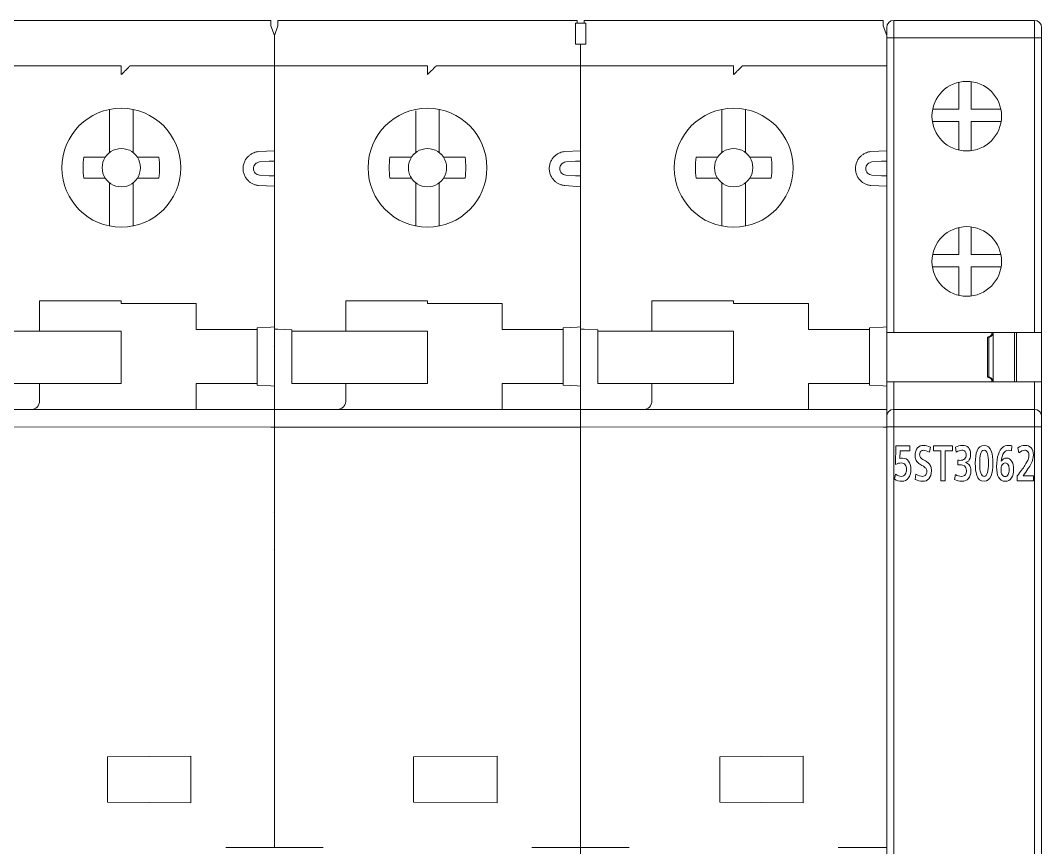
# Model space of a CAD drawing. Header units: millimetres. Extents: x 1359 to 3577, y 1336 to 3557.
# Drawn here: x 2745.1 to 2803.8, y 2729.8 to 2777.3 of the extents above; entities that cross this region are included whole.
import ezdxf

# ---------------------------------------------------------------- set-up
doc = ezdxf.new("R2010")
doc.units = ezdxf.units.MM
doc.layers.add('000-PI-Oprema', color=30, linetype='Continuous', lineweight=5)

msp = doc.modelspace()

# ---------------------------------------------------------------- linework, layer by layer
at = {"layer": '000-PI-Oprema', "color": 0, "lineweight": 0}
for p, q in [((2742.303, 2777.331), (2747.103, 2777.331)), ((2747.103, 2777.331), (2754.723, 2777.331)), ((2754.723, 2777.331), (2759.503, 2777.331)), ((2759.903, 2777.331), (2764.703, 2777.331)), ((2764.703, 2777.331), (2772.323, 2777.331)), ((2772.323, 2777.331), (2777.103, 2777.331)), ((2777.003, 2777.181), (2777.103, 2777.181)), ((2777.103, 2777.181), (2777.503, 2777.181)), ((2777.503, 2777.331), (2782.303, 2777.331)), ((2777.503, 2777.181), (2777.603, 2777.181)), ((2782.303, 2777.331), (2789.923, 2777.331)), ((2789.923, 2777.331), (2794.703, 2777.331)), ((2759.703, 2776.481), (2759.503, 2777.031)), ((2759.903, 2777.031), (2759.703, 2776.481)), ((2794.903, 2776.481), (2794.703, 2777.031)), ((2759.703, 2776.481), (2759.703, 2773.881)), ((2759.703, 2776.481), (2759.703, 2773.881)), ((2777.003, 2775.981), (2777.003, 2776.281)), ((2777.603, 2775.981), (2777.003, 2775.981)), ((2777.303, 2775.981), (2777.303, 2770.161)), ((2777.603, 2775.981), (2777.603, 2776.281)), ((2794.903, 2776.481), (2794.903, 2773.881)), ((2741.903, 2774.731), (2750.903, 2774.731)), ((2751.403, 2774.731), (2759.703, 2774.731)), ((2768.503, 2774.731), (2759.703, 2774.731)), ((2769.003, 2774.731), (2777.103, 2774.731)), ((2777.103, 2774.731), (2786.103, 2774.731)), ((2786.603, 2774.731), (2794.903, 2774.731)), ((2759.703, 2773.881), (2759.703, 2759.61)), ((2759.703, 2773.881), (2759.703, 2770.161)), ((2794.903, 2773.881), (2794.903, 2770.161)), ((2750.228, 2772.232), (2750.228, 2772.157)), ((2750.228, 2772.157), (2750.228, 2770.038)), ((2751.578, 2772.157), (2751.578, 2772.232)), ((2751.578, 2770.038), (2751.578, 2772.157)), ((2767.828, 2772.157), (2767.828, 2770.038)), ((2769.178, 2772.157), (2769.178, 2772.232)), ((2769.178, 2770.038), (2769.178, 2772.157)), ((2785.428, 2772.232), (2785.428, 2772.157)), ((2785.428, 2772.157), (2785.428, 2770.038)), ((2786.778, 2772.157), (2786.778, 2772.232)), ((2786.778, 2770.038), (2786.778, 2772.157)), ((2777.303, 2767.501), (2777.303, 2770.161)), ((2748.739, 2769.481), (2749.597, 2769.481)), ((2750.228, 2769.75), (2750.228, 2770.038)), ((2751.578, 2769.75), (2751.578, 2770.038)), ((2752.209, 2769.481), (2753.067, 2769.481)), ((2759.703, 2769.844), (2758.797, 2769.806)), ((2759.703, 2769.531), (2759.698, 2769.518)), ((2766.339, 2769.481), (2767.197, 2769.481)), ((2767.828, 2769.75), (2767.828, 2770.038)), ((2769.178, 2769.75), (2769.178, 2770.038)), ((2769.809, 2769.481), (2770.667, 2769.481)), ((2777.303, 2769.844), (2776.397, 2769.806)), ((2783.939, 2769.481), (2784.797, 2769.481)), ((2785.428, 2769.75), (2785.428, 2770.038)), ((2786.778, 2769.75), (2786.778, 2770.038)), ((2787.409, 2769.481), (2788.267, 2769.481)), ((2794.903, 2769.844), (2793.997, 2769.806)), ((2803.808, 2769.518), (2803.803, 2769.504)), ((2759.403, 2769.257), (2758.849, 2769.209)), ((2759.703, 2769.257), (2759.703, 2768.405)), ((2777.003, 2769.257), (2776.449, 2769.209)), ((2794.603, 2769.257), (2794.049, 2769.209)), ((2794.903, 2769.257), (2794.903, 2768.405)), ((2759.403, 2768.405), (2758.849, 2768.454)), ((2777.003, 2768.405), (2776.449, 2768.454)), ((2794.603, 2768.405), (2794.049, 2768.454)), ((2748.739, 2768.281), (2749.597, 2768.281)), ((2750.228, 2767.725), (2750.228, 2768.013)), ((2750.228, 2767.725), (2750.228, 2765.605)), ((2751.578, 2767.725), (2751.578, 2768.013)), ((2751.578, 2765.605), (2751.578, 2767.725)), ((2753.067, 2768.281), (2752.209, 2768.281)), ((2758.797, 2767.856), (2759.703, 2767.818)), ((2766.339, 2768.281), (2767.197, 2768.281)), ((2767.828, 2767.725), (2767.828, 2768.013)), ((2767.828, 2767.725), (2767.828, 2765.605)), ((2769.178, 2767.725), (2769.178, 2768.013)), ((2769.178, 2765.605), (2769.178, 2767.725)), ((2770.667, 2768.281), (2769.809, 2768.281)), ((2776.397, 2767.856), (2777.303, 2767.777)), ((2783.939, 2768.281), (2784.797, 2768.281)), ((2785.428, 2767.725), (2785.428, 2768.013)), ((2785.428, 2767.725), (2785.428, 2765.605)), ((2786.778, 2767.725), (2786.778, 2768.013)), ((2786.778, 2765.605), (2786.778, 2767.725)), ((2788.267, 2768.281), (2787.409, 2768.281)), ((2793.997, 2767.856), (2794.903, 2767.818)), ((2759.703, 2767.501), (2759.703, 2759.734)), ((2777.303, 2767.501), (2777.303, 2759.734)), ((2794.903, 2767.501), (2794.903, 2759.734)), ((2750.228, 2765.605), (2750.228, 2765.531)), ((2751.578, 2765.531), (2751.578, 2765.605)), ((2767.828, 2765.605), (2767.828, 2765.531)), ((2769.178, 2765.531), (2769.178, 2765.605)), ((2785.428, 2765.605), (2785.428, 2765.531)), ((2786.778, 2765.531), (2786.778, 2765.605)), ((2759.703, 2763.581), (2759.698, 2763.586)), ((2759.708, 2763.381), (2759.703, 2763.381)), ((2794.908, 2763.381), (2794.903, 2763.381)), ((2803.808, 2763.568), (2803.803, 2763.573)), ((2750.903, 2761.231), (2746.203, 2761.231)), ((2746.203, 2759.481), (2746.203, 2761.231)), ((2750.903, 2761.081), (2750.903, 2761.231)), ((2755.203, 2761.081), (2750.903, 2761.081)), ((2755.203, 2759.581), (2755.203, 2761.081)), ((2763.803, 2761.231), (2768.503, 2761.231)), ((2763.803, 2759.481), (2763.803, 2761.231)), ((2768.503, 2761.231), (2768.503, 2761.081)), ((2768.503, 2761.081), (2772.803, 2761.081)), ((2772.803, 2761.081), (2772.803, 2759.581)), ((2786.103, 2761.231), (2781.403, 2761.231)), ((2781.403, 2759.481), (2781.403, 2761.231)), ((2786.103, 2761.081), (2786.103, 2761.231)), ((2790.403, 2761.081), (2786.103, 2761.081)), ((2790.403, 2759.581), (2790.403, 2761.081)), ((2755.603, 2759.581), (2755.203, 2759.581)), ((2758.703, 2759.581), (2755.603, 2759.581)), ((2759.503, 2759.723), (2758.703, 2759.681)), ((2758.703, 2759.581), (2758.703, 2759.681)), ((2758.703, 2756.481), (2758.703, 2759.581)), ((2759.703, 2759.734), (2759.503, 2759.723)), ((2759.703, 2759.734), (2759.703, 2756.329)), ((2759.903, 2759.599), (2759.703, 2759.61)), ((2759.703, 2755.405), (2759.703, 2759.581)), ((2759.903, 2759.599), (2760.703, 2759.557)), ((2760.703, 2759.557), (2760.703, 2759.481)), ((2773.203, 2759.581), (2772.803, 2759.581)), ((2773.203, 2759.581), (2776.303, 2759.581)), ((2776.303, 2759.681), (2777.103, 2759.723)), ((2776.303, 2759.581), (2776.303, 2759.681)), ((2776.303, 2756.481), (2776.303, 2759.581)), ((2777.103, 2759.723), (2777.303, 2759.734)), ((2777.303, 2759.734), (2777.303, 2759.61)), ((2777.303, 2759.61), (2777.503, 2759.599)), ((2777.303, 2759.581), (2777.303, 2759.61)), ((2777.303, 2759.581), (2777.303, 2756.329)), ((2777.503, 2759.599), (2778.303, 2759.557)), ((2778.303, 2759.557), (2778.303, 2759.481)), ((2790.803, 2759.581), (2790.403, 2759.581)), ((2793.903, 2759.581), (2790.803, 2759.581)), ((2794.703, 2759.723), (2793.903, 2759.681)), ((2793.903, 2759.581), (2793.903, 2759.681)), ((2793.903, 2756.481), (2793.903, 2759.581)), ((2794.903, 2759.734), (2794.703, 2759.723)), ((2794.903, 2759.734), (2794.903, 2756.329)), ((2743.103, 2759.481), (2746.203, 2759.481)), ((2746.203, 2759.481), (2746.603, 2759.481)), ((2746.603, 2759.481), (2750.903, 2759.481)), ((2750.903, 2759.481), (2750.903, 2756.481)), ((2760.703, 2759.481), (2763.803, 2759.481)), ((2760.703, 2759.481), (2760.703, 2756.481)), ((2763.803, 2759.481), (2764.203, 2759.481)), ((2764.203, 2759.481), (2768.503, 2759.481)), ((2768.503, 2759.481), (2768.503, 2756.481)), ((2778.303, 2759.481), (2781.403, 2759.481)), ((2778.303, 2759.481), (2778.303, 2756.481)), ((2781.403, 2759.481), (2781.803, 2759.481)), ((2781.803, 2759.481), (2786.103, 2759.481)), ((2786.103, 2759.481), (2786.103, 2756.481)), ((2759.698, 2758.576), (2759.703, 2758.581)), ((2759.703, 2758.781), (2759.708, 2758.781)), ((2794.903, 2758.781), (2794.908, 2758.781)), ((2803.803, 2758.563), (2803.808, 2758.568)), ((2746.203, 2756.481), (2743.103, 2756.481)), ((2746.203, 2756.481), (2746.603, 2756.481)), ((2746.203, 2756.481), (2746.203, 2755.481)), ((2750.903, 2756.481), (2746.603, 2756.481)), ((2755.203, 2756.481), (2755.603, 2756.481)), ((2755.203, 2756.481), (2755.203, 2754.981)), ((2758.703, 2756.481), (2755.603, 2756.481)), ((2758.703, 2756.381), (2758.703, 2756.481)), ((2759.503, 2756.339), (2758.703, 2756.381)), ((2759.503, 2756.339), (2759.703, 2756.329)), ((2759.703, 2756.329), (2759.703, 2754.131)), ((2760.703, 2756.481), (2763.803, 2756.481)), ((2764.203, 2756.481), (2763.803, 2756.481)), ((2763.803, 2756.481), (2763.803, 2755.481)), ((2768.503, 2756.481), (2764.203, 2756.481)), ((2772.803, 2756.481), (2773.203, 2756.481)), ((2772.803, 2754.981), (2772.803, 2756.481)), ((2776.303, 2756.481), (2773.203, 2756.481)), ((2776.303, 2756.381), (2776.303, 2756.481)), ((2776.303, 2756.381), (2777.103, 2756.339)), ((2777.103, 2756.339), (2777.303, 2756.329)), ((2777.303, 2755.405), (2777.303, 2756.329)), ((2781.403, 2756.481), (2778.303, 2756.481)), ((2781.403, 2756.481), (2781.803, 2756.481)), ((2781.403, 2756.481), (2781.403, 2755.481)), ((2786.103, 2756.481), (2781.803, 2756.481)), ((2790.403, 2756.481), (2790.803, 2756.481)), ((2790.403, 2756.481), (2790.403, 2754.981)), ((2793.903, 2756.481), (2790.803, 2756.481)), ((2793.903, 2756.381), (2793.903, 2756.481)), ((2794.703, 2756.339), (2793.903, 2756.381)), ((2794.703, 2756.339), (2794.903, 2756.329)), ((2794.903, 2756.329), (2794.903, 2754.131)), ((2759.703, 2754.131), (2759.703, 2755.405)), ((2777.303, 2755.405), (2777.303, 2754.131)), ((2759.703, 2754.981), (2742.103, 2754.981)), ((2759.703, 2754.981), (2777.303, 2754.981)), ((2794.903, 2754.981), (2777.303, 2754.981)), ((2759.503, 2753.981), (2742.103, 2753.986)), ((2759.503, 2753.981), (2759.703, 2753.981)), ((2759.703, 2729.814), (2759.703, 2754.131)), ((2759.703, 2754.131), (2759.703, 2729.964)), ((2777.103, 2753.981), (2759.703, 2753.981)), ((2777.303, 2753.981), (2777.103, 2753.981)), ((2777.303, 2754.131), (2777.303, 2753.981)), ((2794.703, 2753.981), (2777.303, 2753.986)), ((2777.303, 2753.981), (2777.303, 2729.814)), ((2794.703, 2753.981), (2794.903, 2753.981)), ((2794.903, 2754.131), (2794.903, 2729.964)), ((2759.698, 2749.076), (2759.703, 2749.081)), ((2759.703, 2749.281), (2759.708, 2749.281)), ((2794.903, 2749.281), (2794.908, 2749.281)), ((2759.703, 2747.531), (2759.698, 2747.531)), ((2803.808, 2747.518), (2803.803, 2747.518)), ((2759.703, 2746.931), (2759.698, 2746.936)), ((2759.708, 2746.936), (2759.703, 2746.931)), ((2794.908, 2746.936), (2794.903, 2746.931)), ((2803.808, 2746.918), (2803.803, 2746.923)), ((2759.703, 2739.829), (2759.701, 2739.834)), ((2759.703, 2739.531), (2759.708, 2739.526)), ((2794.903, 2739.531), (2794.908, 2739.526)), ((2759.698, 2738.195), (2759.703, 2738.181)), ((2759.703, 2738.281), (2759.708, 2738.295)), ((2794.903, 2738.281), (2794.908, 2738.295)), ((2803.803, 2738.181), (2803.808, 2738.168)), ((2750.103, 2735.031), (2754.903, 2735.073)), ((2750.103, 2732.431), (2750.103, 2735.031)), ((2754.903, 2735.073), (2754.903, 2732.389)), ((2767.703, 2735.031), (2772.503, 2735.073)), ((2767.703, 2732.431), (2767.703, 2735.031)), ((2772.503, 2735.073), (2772.503, 2732.389)), ((2785.303, 2735.031), (2790.103, 2735.073)), ((2785.303, 2732.431), (2785.303, 2735.031)), ((2790.103, 2735.073), (2790.103, 2732.389)), ((2754.903, 2732.389), (2750.103, 2732.431)), ((2772.503, 2732.389), (2767.703, 2732.431)), ((2790.103, 2732.389), (2785.303, 2732.431)), ((2756.903, 2729.814), (2759.503, 2729.814)), ((2759.503, 2729.814), (2759.703, 2729.814)), ((2759.903, 2729.814), (2759.703, 2729.814)), ((2759.903, 2729.814), (2762.503, 2729.814)), ((2774.503, 2729.814), (2777.103, 2729.814)), ((2777.303, 2729.814), (2777.103, 2729.814)), ((2777.303, 2729.814), (2777.303, 2728.572)), ((2777.503, 2729.814), (2777.303, 2729.814)), ((2777.503, 2729.814), (2780.103, 2729.814)), ((2792.103, 2729.814), (2794.703, 2729.814)), ((2794.703, 2729.814), (2794.903, 2729.814))]:
    msp.add_line(p, q, dxfattribs=at)
at = {"layer": '000-PI-Oprema', "color": 0, "linetype": 'ByBlock', "lineweight": 0}
for p, q in [((2795.303, 2777.344), (2803.403, 2777.344)), ((2795.303, 2776.344), (2795.303, 2777.344)), ((2803.403, 2776.344), (2803.403, 2777.344)), ((2794.903, 2776.344), (2794.903, 2776.944)), ((2803.803, 2776.944), (2803.803, 2776.344)), ((2794.903, 2759.419), (2794.903, 2776.344)), ((2795.303, 2776.344), (2794.903, 2776.344)), ((2795.303, 2759.419), (2795.303, 2776.344)), ((2795.303, 2776.344), (2803.403, 2776.344)), ((2803.403, 2759.419), (2803.403, 2776.344)), ((2803.803, 2776.344), (2803.403, 2776.344)), ((2803.803, 2776.344), (2803.803, 2759.419)), ((2799.052, 2773.792), (2799.052, 2772.244)), ((2799.752, 2773.828), (2799.752, 2772.244)), ((2797.544, 2772.244), (2799.052, 2772.244)), ((2799.752, 2772.244), (2801.463, 2772.244)), ((2797.526, 2771.544), (2799.052, 2771.544)), ((2799.052, 2771.544), (2799.052, 2769.895)), ((2799.752, 2769.86), (2799.752, 2771.544)), ((2801.481, 2771.544), (2799.752, 2771.544)), ((2799.052, 2765.442), (2799.052, 2763.894)), ((2799.752, 2765.478), (2799.752, 2763.894)), ((2797.544, 2763.894), (2799.052, 2763.894)), ((2799.752, 2763.894), (2801.463, 2763.894)), ((2799.052, 2763.194), (2797.526, 2763.194)), ((2799.052, 2763.194), (2799.052, 2761.545)), ((2801.481, 2763.194), (2799.752, 2763.194)), ((2799.752, 2761.51), (2799.752, 2763.194)), ((2795.303, 2759.419), (2794.903, 2759.419)), ((2794.903, 2759.144), (2794.903, 2759.419)), ((2794.903, 2756.569), (2794.903, 2759.144)), ((2803.403, 2759.419), (2795.303, 2759.419)), ((2800.693, 2756.844), (2800.693, 2759.144)), ((2800.693, 2759.144), (2800.764, 2759.144)), ((2800.764, 2756.844), (2800.764, 2759.144)), ((2800.779, 2759.144), (2800.764, 2759.144)), ((2801.026, 2759.419), (2801.026, 2756.569)), ((2802.248, 2756.569), (2802.248, 2759.419)), ((2802.353, 2759.419), (2802.353, 2756.569)), ((2803.803, 2759.419), (2803.403, 2759.419)), ((2803.803, 2759.419), (2803.803, 2756.569)), ((2794.903, 2754.594), (2794.903, 2756.569)), ((2794.903, 2756.569), (2795.303, 2756.569)), ((2803.403, 2756.569), (2795.303, 2756.569)), ((2795.303, 2756.569), (2795.303, 2754.994)), ((2800.764, 2756.844), (2800.693, 2756.844)), ((2800.779, 2756.844), (2800.764, 2756.844)), ((2803.403, 2756.569), (2803.803, 2756.569)), ((2803.403, 2754.994), (2803.403, 2756.569)), ((2803.803, 2756.569), (2803.803, 2754.594)), ((2803.403, 2754.994), (2795.303, 2754.994)), ((2795.303, 2753.994), (2795.303, 2754.994)), ((2803.403, 2753.994), (2803.403, 2754.994)), ((2794.903, 2753.994), (2794.903, 2754.594)), ((2803.803, 2754.594), (2803.803, 2753.994)), ((2794.903, 2727.383), (2794.903, 2753.994)), ((2795.303, 2753.994), (2794.903, 2753.994)), ((2795.303, 2727.638), (2795.303, 2753.994)), ((2803.403, 2753.994), (2795.303, 2753.994)), ((2803.803, 2753.994), (2803.403, 2753.994)), ((2803.403, 2727.638), (2803.403, 2753.994)), ((2803.803, 2753.994), (2803.803, 2727.383)), ((2803.803, 2753.994), (2803.803, 2727.383)), ((2795.402, 2751.836), (2795.425, 2752.894)), ((2795.425, 2752.894), (2796.236, 2752.894)), ((2795.667, 2752.612), (2795.655, 2752.166)), ((2796.236, 2752.612), (2795.667, 2752.612)), ((2796.236, 2752.894), (2796.236, 2752.612)), ((2797.413, 2752.826), (2797.363, 2752.529)), ((2797.592, 2752.612), (2797.592, 2752.894)), ((2797.592, 2752.894), (2798.685, 2752.894)), ((2798.01, 2752.612), (2797.592, 2752.612)), ((2798.01, 2750.894), (2798.01, 2752.612)), ((2798.685, 2752.612), (2798.261, 2752.612)), ((2798.261, 2752.612), (2798.261, 2750.894)), ((2798.685, 2752.894), (2798.685, 2752.612)), ((2798.894, 2752.537), (2798.846, 2752.819)), ((2802.096, 2752.904), (2802.076, 2752.61)), ((2802.489, 2752.496), (2802.429, 2752.787)), ((2798.997, 2751.799), (2798.997, 2752.071)), ((2795.344, 2750.984), (2795.413, 2751.272)), ((2796.535, 2750.964), (2796.571, 2751.269)), ((2798.261, 2750.894), (2798.01, 2750.894)), ((2798.802, 2750.966), (2798.855, 2751.252)), ((2802.404, 2750.894), (2802.404, 2751.172)), ((2803.344, 2750.894), (2802.404, 2750.894)), ((2802.736, 2751.176), (2803.344, 2751.176)), ((2803.344, 2751.176), (2803.344, 2750.894))]:
    msp.add_line(p, q, dxfattribs=at)
for centre in [(2799.503, 2771.844), (2799.503, 2763.494)]:
    msp.add_circle(centre, 2, dxfattribs=at)
at = {"layer": '000-PI-Oprema', "color": 0, "lineweight": 0}
for centre in [(2750.903, 2768.881), (2768.503, 2768.881), (2786.103, 2768.881)]:
    msp.add_circle(centre, 3.418, dxfattribs=at)
at = {"layer": '000-PI-Oprema', "color": 0, "linetype": 'ByBlock', "lineweight": 0}
for centre, start, end in [((2795.303, 2776.944), 90, 180), ((2803.403, 2776.944), 0, 90), ((2795.303, 2754.594), 90, 180), ((2803.403, 2754.594), 0, 90)]:
    msp.add_arc(centre, 0.4, start, end, dxfattribs=at)
at = {"layer": '000-PI-Oprema', "color": 0, "lineweight": 0}
for centre, radius, start, end in [((2750.903, 2768.881), 1.1, 136.9319, 146.94427), ((2750.903, 2768.881), 1.1, 135, 136.9319), ((2750.903, 2768.881), 1.1, 123.05573, 133.0681), ((2750.903, 2768.881), 1.1, 46.9319, 56.94427), ((2750.903, 2768.881), 1.1, 45, 46.9319), ((2750.903, 2768.881), 1.1, 43.0681, 45), ((2750.903, 2768.881), 1.1, 33.05573, 43.0681), ((2768.503, 2768.881), 1.1, 136.9319, 146.94427), ((2768.503, 2768.881), 1.1, 135, 136.9319), ((2768.503, 2768.881), 1.1, 123.05573, 133.0681), ((2768.503, 2768.881), 1.1, 46.9319, 56.94427), ((2768.503, 2768.881), 1.1, 45, 46.9319), ((2768.503, 2768.881), 1.1, 43.0681, 45), ((2768.503, 2768.881), 1.1, 33.05573, 43.0681), ((2786.103, 2768.881), 1.1, 136.9319, 146.94427), ((2786.103, 2768.881), 1.1, 135, 136.9319), ((2786.103, 2768.881), 1.1, 123.05573, 133.0681), ((2786.103, 2768.881), 1.1, 46.9319, 56.94427), ((2786.103, 2768.881), 1.1, 45, 46.9319), ((2786.103, 2768.881), 1.1, 43.0681, 45), ((2786.103, 2768.881), 1.1, 33.05573, 43.0681), ((2750.903, 2768.881), 1.1, 213.05573, 223.0681), ((2750.903, 2768.881), 1.1, 226.9319, 236.94427), ((2750.903, 2768.881), 1.1, 303.05573, 313.0681), ((2750.903, 2768.881), 1.1, 313.0681, 315), ((2750.903, 2768.881), 1.1, 315, 316.9319), ((2750.903, 2768.881), 1.1, 316.9319, 326.94427), ((2768.503, 2768.881), 1.1, 213.05573, 223.0681), ((2768.503, 2768.881), 1.1, 226.9319, 236.94427), ((2768.503, 2768.881), 1.1, 303.05573, 313.0681), ((2768.503, 2768.881), 1.1, 313.0681, 315), ((2768.503, 2768.881), 1.1, 315, 316.9319), ((2768.503, 2768.881), 1.1, 316.9319, 326.94427), ((2786.103, 2768.881), 1.1, 213.05573, 223.0681), ((2786.103, 2768.881), 1.1, 226.9319, 236.94427), ((2786.103, 2768.881), 1.1, 303.05573, 313.0681), ((2786.103, 2768.881), 1.1, 313.0681, 315), ((2786.103, 2768.881), 1.1, 315, 316.9319), ((2786.103, 2768.881), 1.1, 316.9319, 326.94427), ((2745.703, 2755.481), 0.5, 270, 0), ((2780.903, 2755.481), 0.5, 270, 0)]:
    msp.add_arc(centre, radius, start, end, dxfattribs=at)
for points, knots in [([(2759.503, 2777.031), (2759.503, 2777.088), (2759.503, 2777.141), (2759.503, 2777.277), (2759.503, 2777.331), (2759.503, 2777.331)], [0.262243, 0.262243, 0.262243, 0.262243, 0.5, 0.5, 1, 1, 1, 1]), ([(2759.903, 2777.031), (2759.903, 2777.057), (2759.903, 2777.112), (2759.903, 2777.187), (2759.903, 2777.252), (2759.903, 2777.298), (2759.903, 2777.326), (2759.903, 2777.329), (2759.903, 2777.331)], [0.2613825, 0.2613825, 0.2613825, 0.2613825, 0.3685854, 0.5000663, 0.6285535, 0.7600358, 0.8779631, 1, 1, 1, 1]), ([(2777.003, 2777.181), (2777.003, 2777.162), (2777.003, 2777.108), (2777.003, 2776.993), (2777.003, 2776.834), (2777.003, 2776.657), (2777.003, 2776.47), (2777.003, 2776.344), (2777.003, 2776.281)], [0.287427, 0.287427, 0.287427, 0.287427, 0.3699948, 0.5001298, 0.629921, 0.7600558, 0.879771, 1, 1, 1, 1]), ([(2777.103, 2777.181), (2777.103, 2777.182), (2777.103, 2777.238), (2777.103, 2777.306), (2777.103, 2777.323), (2777.103, 2777.331)], [0, 0, 0, 0, 0.010834, 0.505413, 1, 1, 1, 1]), ([(2777.503, 2777.331), (2777.503, 2777.323), (2777.503, 2777.306), (2777.503, 2777.238), (2777.503, 2777.182), (2777.503, 2777.181)], [0, 0, 0, 0, 0.494587, 0.989166, 1, 1, 1, 1]), ([(2777.603, 2777.181), (2777.603, 2777.133), (2777.603, 2777.068), (2777.603, 2776.803), (2777.603, 2776.543), (2777.603, 2776.281)], [0.2858647, 0.2858647, 0.2858647, 0.2858647, 0.5, 0.5, 1, 1, 1, 1]), ([(2794.703, 2777.031), (2794.703, 2777.088), (2794.703, 2777.141), (2794.703, 2777.277), (2794.703, 2777.331), (2794.703, 2777.331)], [0.262243, 0.262243, 0.262243, 0.262243, 0.5, 0.5, 1, 1, 1, 1]), ([(2750.903, 2774.231), (2750.903, 2774.362), (2750.903, 2774.492), (2750.903, 2774.677), (2750.903, 2774.731), (2750.903, 2774.731)], [0, 0, 0, 0, 0.5, 0.5, 1, 1, 1, 1]), ([(2750.903, 2774.231), (2750.925, 2774.253), (2750.968, 2774.297), (2751.032, 2774.361), (2751.104, 2774.432), (2751.181, 2774.509), (2751.257, 2774.585), (2751.32, 2774.648), (2751.367, 2774.695), (2751.397, 2774.726), (2751.401, 2774.729), (2751.403, 2774.731)], [0, 0, 0, 0, 0.097283, 0.192791, 0.287384, 0.42418, 0.554334, 0.675821, 0.789691, 0.896334, 1, 1, 1, 1]), ([(2768.503, 2774.731), (2768.503, 2774.73), (2768.503, 2774.729), (2768.503, 2774.716), (2768.503, 2774.694), (2768.503, 2774.652), (2768.503, 2774.588), (2768.503, 2774.508), (2768.503, 2774.42), (2768.503, 2774.326), (2768.503, 2774.263), (2768.503, 2774.231)], [0, 0, 0, 0, 0.080758, 0.160392, 0.240099, 0.368585, 0.500066, 0.628554, 0.760036, 0.877963, 1, 1, 1, 1]), ([(2769.003, 2774.731), (2769.003, 2774.731), (2769.001, 2774.73), (2768.992, 2774.72), (2768.977, 2774.706), (2768.956, 2774.684), (2768.929, 2774.657), (2768.896, 2774.624), (2768.849, 2774.577), (2768.782, 2774.51), (2768.7, 2774.428), (2768.606, 2774.334), (2768.541, 2774.269), (2768.503, 2774.231)], [0, 0, 0, 0, 0.056117, 0.113833, 0.173777, 0.236509, 0.302522, 0.372235, 0.446007, 0.56933, 0.712859, 0.83153, 1, 1, 1, 1]), ([(2786.103, 2774.231), (2786.103, 2774.362), (2786.103, 2774.492), (2786.103, 2774.677), (2786.103, 2774.731), (2786.103, 2774.731)], [0, 0, 0, 0, 0.5, 0.5, 1, 1, 1, 1]), ([(2786.103, 2774.231), (2786.125, 2774.253), (2786.168, 2774.297), (2786.232, 2774.361), (2786.304, 2774.432), (2786.381, 2774.509), (2786.457, 2774.585), (2786.52, 2774.648), (2786.567, 2774.695), (2786.597, 2774.726), (2786.601, 2774.729), (2786.603, 2774.731)], [0, 0, 0, 0, 0.097283, 0.192791, 0.287384, 0.42418, 0.554334, 0.675821, 0.789691, 0.896334, 1, 1, 1, 1]), ([(2759.703, 2770.16), (2759.703, 2770.16), (2759.703, 2770.158), (2759.703, 2770.145), (2759.703, 2770.123), (2759.703, 2770.084), (2759.703, 2770.014), (2759.703, 2769.901), (2759.703, 2769.763), (2759.703, 2769.606), (2759.703, 2769.435), (2759.703, 2769.316), (2759.703, 2769.257)], [0, 0, 0, 0, 0.062572, 0.124512, 0.186422, 0.248903, 0.373491, 0.498598, 0.623567, 0.749199, 0.874318, 1, 1, 1, 1]), ([(2794.903, 2770.16), (2794.903, 2770.16), (2794.903, 2770.158), (2794.903, 2770.145), (2794.903, 2770.123), (2794.903, 2770.084), (2794.903, 2770.014), (2794.903, 2769.901), (2794.903, 2769.763), (2794.903, 2769.606), (2794.903, 2769.435), (2794.903, 2769.316), (2794.903, 2769.257)], [0, 0, 0, 0, 0.062572, 0.124512, 0.186422, 0.248903, 0.373491, 0.498598, 0.623567, 0.749199, 0.874318, 1, 1, 1, 1]), ([(2748.739, 2769.481), (2748.715, 2769.282), (2748.691, 2768.881), (2748.715, 2768.48), (2748.739, 2768.281), (2748.739, 2768.281)], [0, 0, 0, 0, 0.5, 1, 1.000008, 1.000008, 1.000008, 1.000008]), ([(2751.503, 2769.803), (2751.326, 2769.919), (2751.115, 2769.981), (2750.692, 2769.981), (2750.48, 2769.919), (2750.303, 2769.803)], [0, 0, 0, 0, 0.5, 0.5, 1, 1, 1, 1]), ([(2752.209, 2769.481), (2752.142, 2769.481), (2752.017, 2769.481), (2751.885, 2769.481), (2751.825, 2769.481)], [0, 0, 0, 0, 0.54278, 1, 1, 1, 1]), ([(2758.797, 2767.856), (2758.766, 2767.86), (2758.706, 2767.867), (2758.617, 2767.888), (2758.506, 2767.924), (2758.377, 2767.987), (2758.231, 2768.092), (2758.1, 2768.231), (2757.991, 2768.408), (2757.919, 2768.611), (2757.895, 2768.831), (2757.919, 2769.052), (2757.991, 2769.254), (2758.1, 2769.432), (2758.231, 2769.57), (2758.377, 2769.676), (2758.52, 2769.744), (2758.661, 2769.789), (2758.751, 2769.8), (2758.797, 2769.806)], [0, 0, 0, 0, 0.031513, 0.062833, 0.094232, 0.152293, 0.210532, 0.279327, 0.348301, 0.424071, 0.50002, 0.57579, 0.651739, 0.720534, 0.789508, 0.84757, 0.905809, 0.95275, 1, 1, 1, 1]), ([(2766.339, 2769.481), (2766.315, 2769.282), (2766.291, 2768.881), (2766.315, 2768.48), (2766.339, 2768.281), (2766.339, 2768.281)], [-0.000008, -0.000008, -0.000008, -0.000008, 0.499992, 0.999992, 1, 1, 1, 1]), ([(2769.103, 2769.803), (2768.926, 2769.919), (2768.715, 2769.981), (2768.292, 2769.981), (2768.08, 2769.919), (2767.903, 2769.803)], [0, 0, 0, 0, 0.5, 0.5, 1, 1, 1, 1]), ([(2769.809, 2769.481), (2769.742, 2769.481), (2769.617, 2769.481), (2769.485, 2769.481), (2769.425, 2769.481)], [0, 0, 0, 0, 0.54278, 1, 1, 1, 1]), ([(2776.397, 2767.856), (2776.366, 2767.86), (2776.306, 2767.867), (2776.217, 2767.888), (2776.106, 2767.924), (2775.977, 2767.987), (2775.831, 2768.092), (2775.7, 2768.231), (2775.591, 2768.408), (2775.519, 2768.611), (2775.495, 2768.831), (2775.519, 2769.052), (2775.591, 2769.254), (2775.7, 2769.432), (2775.831, 2769.57), (2775.977, 2769.676), (2776.12, 2769.744), (2776.261, 2769.789), (2776.351, 2769.8), (2776.397, 2769.806)], [0, 0, 0, 0, 0.031513, 0.062833, 0.094232, 0.152293, 0.210532, 0.279327, 0.348301, 0.424071, 0.50002, 0.57579, 0.651739, 0.720534, 0.789508, 0.84757, 0.905809, 0.95275, 1, 1, 1, 1]), ([(2783.939, 2769.481), (2783.915, 2769.282), (2783.891, 2768.881), (2783.915, 2768.48), (2783.939, 2768.281), (2783.939, 2768.281)], [0, 0, 0, 0, 0.5, 1, 1.000008, 1.000008, 1.000008, 1.000008]), ([(2786.703, 2769.803), (2786.526, 2769.919), (2786.315, 2769.981), (2785.892, 2769.981), (2785.68, 2769.919), (2785.503, 2769.803)], [0, 0, 0, 0, 0.5, 0.5, 1, 1, 1, 1]), ([(2787.409, 2769.481), (2787.342, 2769.481), (2787.217, 2769.481), (2787.085, 2769.481), (2787.025, 2769.481)], [0, 0, 0, 0, 0.54278, 1, 1, 1, 1]), ([(2793.997, 2767.856), (2793.966, 2767.86), (2793.906, 2767.867), (2793.817, 2767.888), (2793.706, 2767.924), (2793.577, 2767.987), (2793.431, 2768.092), (2793.3, 2768.231), (2793.191, 2768.408), (2793.119, 2768.611), (2793.095, 2768.831), (2793.119, 2769.052), (2793.191, 2769.254), (2793.3, 2769.432), (2793.431, 2769.57), (2793.577, 2769.676), (2793.72, 2769.744), (2793.861, 2769.789), (2793.951, 2769.8), (2793.997, 2769.806)], [0, 0, 0, 0, 0.031513, 0.062833, 0.094232, 0.152293, 0.210532, 0.279327, 0.348301, 0.424071, 0.50002, 0.57579, 0.651739, 0.720534, 0.789508, 0.84757, 0.905809, 0.95275, 1, 1, 1, 1]), ([(2749.981, 2768.281), (2749.981, 2768.281), (2749.866, 2768.459), (2749.803, 2768.67), (2749.803, 2768.881)], [0, 0, 0, 0, 0.0000079, 0.5000079, 0.5000079, 0.5000079, 0.5000079]), ([(2758.849, 2768.454), (2758.756, 2768.462), (2758.666, 2768.506), (2758.539, 2768.644), (2758.503, 2768.738), (2758.503, 2768.925), (2758.539, 2769.018), (2758.666, 2769.156), (2758.756, 2769.2), (2758.849, 2769.209)], [0, 0, 0, 0, 0.25, 0.25, 0.5, 0.5, 0.75, 0.75, 1, 1, 1, 1]), ([(2759.703, 2769.257), (2759.703, 2769.257), (2759.671, 2769.257), (2759.56, 2769.257), (2759.482, 2769.257), (2759.403, 2769.257)], [0, 0, 0, 0, 0.5, 0.5, 1, 1, 1, 1]), ([(2767.581, 2768.281), (2767.583, 2768.283), (2767.581, 2768.281), (2767.581, 2768.282), (2767.581, 2768.282), (2767.581, 2768.282), (2767.581, 2768.283), (2767.58, 2768.284), (2767.578, 2768.286), (2767.575, 2768.291), (2767.569, 2768.301), (2767.557, 2768.321), (2767.534, 2768.361), (2767.492, 2768.443), (2767.427, 2768.617), (2767.403, 2768.776), (2767.403, 2768.881)], [0, 0, 0, 0, 0.000244, 0.000244, 0.000488, 0.000977, 0.001953, 0.003906, 0.007813, 0.015625, 0.03125, 0.0625, 0.125, 0.25, 0.5, 1, 1, 1, 1]), ([(2776.449, 2768.454), (2776.356, 2768.462), (2776.266, 2768.506), (2776.139, 2768.644), (2776.103, 2768.738), (2776.103, 2768.925), (2776.139, 2769.018), (2776.266, 2769.156), (2776.356, 2769.2), (2776.449, 2769.209)], [0, 0, 0, 0, 0.25, 0.25, 0.5, 0.5, 0.75, 0.75, 1, 1, 1, 1]), ([(2777.303, 2769.257), (2777.303, 2769.257), (2777.271, 2769.257), (2777.16, 2769.257), (2777.082, 2769.257), (2777.003, 2769.257)], [0, 0, 0, 0, 0.5, 0.5, 1, 1, 1, 1]), ([(2785.181, 2768.281), (2785.181, 2768.281), (2785.066, 2768.459), (2785.003, 2768.67), (2785.003, 2768.881)], [0, 0, 0, 0, 0.0000079, 0.5000079, 0.5000079, 0.5000079, 0.5000079]), ([(2794.049, 2768.454), (2793.956, 2768.462), (2793.866, 2768.506), (2793.739, 2768.644), (2793.703, 2768.738), (2793.703, 2768.925), (2793.739, 2769.018), (2793.866, 2769.156), (2793.956, 2769.2), (2794.049, 2769.209)], [0, 0, 0, 0, 0.25, 0.25, 0.5, 0.5, 0.75, 0.75, 1, 1, 1, 1]), ([(2794.903, 2769.257), (2794.903, 2769.257), (2794.871, 2769.257), (2794.76, 2769.257), (2794.682, 2769.257), (2794.603, 2769.257)], [0, 0, 0, 0, 0.5, 0.5, 1, 1, 1, 1]), ([(2759.703, 2768.405), (2759.703, 2768.405), (2759.674, 2768.405), (2759.557, 2768.405), (2759.474, 2768.405), (2759.403, 2768.405)], [0, 0, 0, 0, 0.5, 0.5, 1, 1, 1, 1]), ([(2759.703, 2768.405), (2759.703, 2768.376), (2759.703, 2768.316), (2759.703, 2768.229), (2759.703, 2768.142), (2759.703, 2768.031), (2759.703, 2767.899), (2759.703, 2767.762), (2759.703, 2767.648), (2759.703, 2767.566), (2759.703, 2767.512), (2759.703, 2767.505), (2759.703, 2767.502)], [0, 0, 0, 0, 0.06314, 0.125631, 0.188079, 0.251095, 0.376332, 0.501694, 0.62641, 0.751388, 0.875439, 1, 1, 1, 1]), ([(2777.303, 2768.405), (2777.303, 2768.405), (2777.274, 2768.405), (2777.157, 2768.405), (2777.074, 2768.405), (2777.003, 2768.405)], [0, 0, 0, 0, 0.5, 0.5, 1, 1, 1, 1]), ([(2794.903, 2768.405), (2794.903, 2768.405), (2794.874, 2768.405), (2794.757, 2768.405), (2794.674, 2768.405), (2794.603, 2768.405)], [0, 0, 0, 0, 0.5, 0.5, 1, 1, 1, 1]), ([(2794.903, 2768.405), (2794.903, 2768.376), (2794.903, 2768.316), (2794.903, 2768.229), (2794.903, 2768.142), (2794.903, 2768.031), (2794.903, 2767.899), (2794.903, 2767.762), (2794.903, 2767.648), (2794.903, 2767.566), (2794.903, 2767.512), (2794.903, 2767.505), (2794.903, 2767.502)], [0, 0, 0, 0, 0.06314, 0.125631, 0.188079, 0.251095, 0.376332, 0.501694, 0.62641, 0.751388, 0.875439, 1, 1, 1, 1]), ([(2749.597, 2768.281), (2749.665, 2768.281), (2749.789, 2768.281), (2749.921, 2768.281), (2749.981, 2768.281)], [0, 0, 0, 0, 0.54278, 1, 1, 1, 1]), ([(2750.303, 2767.959), (2750.48, 2767.844), (2750.692, 2767.781), (2751.115, 2767.781), (2751.326, 2767.844), (2751.503, 2767.959)], [0, 0, 0, 0, 0.5, 0.5, 1, 1, 1, 1]), ([(2752.209, 2768.281), (2752.142, 2768.281), (2752.018, 2768.281), (2751.886, 2768.281), (2751.825, 2768.281)], [0, 0, 0, 0, 0.540007, 1, 1, 1, 1]), ([(2767.197, 2768.281), (2767.265, 2768.281), (2767.389, 2768.281), (2767.521, 2768.281), (2767.581, 2768.281)], [0, 0, 0, 0, 0.54278, 1, 1, 1, 1]), ([(2767.903, 2767.959), (2768.08, 2767.844), (2768.292, 2767.781), (2768.715, 2767.781), (2768.926, 2767.844), (2769.103, 2767.959)], [0, 0, 0, 0, 0.5, 0.5, 1, 1, 1, 1]), ([(2769.809, 2768.281), (2769.742, 2768.281), (2769.618, 2768.281), (2769.486, 2768.281), (2769.425, 2768.281)], [0, 0, 0, 0, 0.540007, 1, 1, 1, 1]), ([(2784.797, 2768.281), (2784.865, 2768.281), (2784.989, 2768.281), (2785.121, 2768.281), (2785.181, 2768.281)], [0, 0, 0, 0, 0.54278, 1, 1, 1, 1]), ([(2785.503, 2767.959), (2785.68, 2767.844), (2785.892, 2767.781), (2786.315, 2767.781), (2786.526, 2767.844), (2786.703, 2767.959)], [0, 0, 0, 0, 0.5, 0.5, 1, 1, 1, 1]), ([(2787.409, 2768.281), (2787.342, 2768.281), (2787.218, 2768.281), (2787.086, 2768.281), (2787.025, 2768.281)], [0, 0, 0, 0, 0.540007, 1, 1, 1, 1]), ([(2763.303, 2754.981), (2763.323, 2754.982), (2763.361, 2754.983), (2763.414, 2754.993), (2763.457, 2755.005), (2763.514, 2755.026), (2763.582, 2755.062), (2763.659, 2755.125), (2763.721, 2755.201), (2763.768, 2755.29), (2763.797, 2755.385), (2763.801, 2755.45), (2763.803, 2755.481)], [0, 0, 0, 0, 0.090538, 0.168629, 0.234274, 0.28748, 0.430983, 0.554467, 0.680811, 0.79553, 0.900937, 1, 1, 1, 1]), ([(2759.703, 2754.131), (2759.703, 2754.13), (2759.703, 2754.128), (2759.703, 2754.113), (2759.703, 2754.085), (2759.703, 2754.041), (2759.703, 2754.001), (2759.703, 2753.981)], [0, 0, 0, 0, 0.169382, 0.332374, 0.500748, 0.7482, 1, 1, 1, 1]), ([(2777.303, 2754.081), (2777.303, 2754.077), (2777.303, 2754.071), (2777.303, 2754.003), (2777.303, 2753.986)], [0, 0, 0, 0, 0.751055, 1, 1, 1, 1]), ([(2794.903, 2754.131), (2794.903, 2754.13), (2794.903, 2754.128), (2794.903, 2754.113), (2794.903, 2754.085), (2794.903, 2754.041), (2794.903, 2754.001), (2794.903, 2753.981)], [0, 0, 0, 0, 0.169382, 0.332374, 0.500748, 0.7482, 1, 1, 1, 1])]:
    msp.add_open_spline(points, degree=3, knots=knots, dxfattribs=at)
for points in [[(2749.981, 2769.481), (2749.847, 2769.481), (2749.721, 2769.481), (2749.597, 2769.481)], [(2749.803, 2768.881), (2749.803, 2769.093), (2749.866, 2769.304), (2749.981, 2769.481)], [(2750.125, 2769.659), (2750.134, 2769.668), (2750.143, 2769.676), (2750.152, 2769.685)], [(2752.003, 2768.881), (2752.003, 2769.093), (2751.94, 2769.304), (2751.825, 2769.481)], [(2753.067, 2768.281), (2753.115, 2768.68), (2753.115, 2769.083), (2753.067, 2769.481)], [(2767.581, 2769.481), (2767.447, 2769.481), (2767.321, 2769.481), (2767.197, 2769.481)], [(2767.403, 2768.881), (2767.403, 2769.093), (2767.466, 2769.304), (2767.581, 2769.481)], [(2767.725, 2769.659), (2767.734, 2769.668), (2767.743, 2769.676), (2767.752, 2769.685)], [(2769.603, 2768.881), (2769.603, 2769.093), (2769.54, 2769.304), (2769.425, 2769.481)], [(2770.667, 2768.281), (2770.715, 2768.68), (2770.715, 2769.083), (2770.667, 2769.481)], [(2785.181, 2769.481), (2785.047, 2769.481), (2784.921, 2769.481), (2784.797, 2769.481)], [(2785.003, 2768.881), (2785.003, 2769.093), (2785.066, 2769.304), (2785.181, 2769.481)], [(2785.325, 2769.659), (2785.334, 2769.668), (2785.343, 2769.676), (2785.352, 2769.685)], [(2787.203, 2768.881), (2787.203, 2769.093), (2787.14, 2769.304), (2787.025, 2769.481)], [(2788.267, 2768.281), (2788.315, 2768.68), (2788.315, 2769.083), (2788.267, 2769.481)], [(2751.825, 2768.281), (2751.94, 2768.459), (2752.003, 2768.67), (2752.003, 2768.881)], [(2769.425, 2768.281), (2769.54, 2768.459), (2769.603, 2768.67), (2769.603, 2768.881)], [(2787.025, 2768.281), (2787.14, 2768.459), (2787.203, 2768.67), (2787.203, 2768.881)], [(2750.125, 2768.103), (2750.117, 2768.112), (2750.108, 2768.121), (2750.1, 2768.13)], [(2750.152, 2768.078), (2750.143, 2768.086), (2750.134, 2768.095), (2750.125, 2768.103)], [(2767.725, 2768.103), (2767.717, 2768.112), (2767.708, 2768.121), (2767.7, 2768.13)], [(2767.752, 2768.078), (2767.743, 2768.086), (2767.734, 2768.095), (2767.725, 2768.103)], [(2785.325, 2768.103), (2785.317, 2768.112), (2785.308, 2768.121), (2785.3, 2768.13)], [(2785.352, 2768.078), (2785.343, 2768.086), (2785.334, 2768.095), (2785.325, 2768.103)]]:
    msp.add_open_spline(points, degree=3, dxfattribs=at)
at = {"layer": '000-PI-Oprema', "color": 0, "linetype": 'ByBlock', "lineweight": 0}
for points, knots in [([(2800.699, 2759.144), (2800.719, 2759.144), (2800.76, 2759.15), (2800.821, 2759.18), (2800.877, 2759.227), (2800.921, 2759.289), (2800.948, 2759.355), (2800.955, 2759.4), (2800.957, 2759.419)], [0, 0, 0, 0, 0.175589, 0.351177, 0.526766, 0.702354, 0.877943, 1, 1, 1, 1]), ([(2801.025, 2759.419), (2801.024, 2759.407), (2801.023, 2759.395), (2801.018, 2759.373), (2801.016, 2759.363), (2801.01, 2759.343), (2801.007, 2759.334), (2800.996, 2759.306), (2800.986, 2759.288), (2800.97, 2759.263), (2800.965, 2759.255), (2800.953, 2759.239), (2800.94, 2759.224), (2800.927, 2759.212), (2800.913, 2759.199), (2800.906, 2759.194), (2800.885, 2759.178), (2800.871, 2759.169), (2800.849, 2759.16), (2800.842, 2759.157), (2800.828, 2759.152), (2800.822, 2759.15), (2800.802, 2759.145), (2800.79, 2759.144), (2800.779, 2759.144)], [0, 0, 0, 0, 0.078296, 0.078296, 0.144132, 0.144132, 0.209968, 0.209968, 0.34164, 0.34164, 0.407476, 0.407476, 0.473312, 0.539148, 0.539148, 0.604984, 0.604984, 0.736656, 0.736656, 0.802492, 0.802492, 0.868328, 0.868328, 1, 1, 1, 1]), ([(2800.957, 2756.569), (2800.955, 2756.588), (2800.948, 2756.633), (2800.921, 2756.699), (2800.877, 2756.761), (2800.821, 2756.808), (2800.76, 2756.837), (2800.719, 2756.844), (2800.699, 2756.844)], [0, 0, 0, 0, 0.122057, 0.297646, 0.473234, 0.648823, 0.824411, 1, 1, 1, 1]), ([(2800.779, 2756.844), (2800.79, 2756.844), (2800.802, 2756.843), (2800.822, 2756.838), (2800.828, 2756.836), (2800.842, 2756.831), (2800.849, 2756.828), (2800.87, 2756.818), (2800.885, 2756.81), (2800.906, 2756.794), (2800.913, 2756.789), (2800.927, 2756.777), (2800.94, 2756.763), (2800.953, 2756.749), (2800.965, 2756.733), (2800.97, 2756.725), (2800.986, 2756.7), (2800.996, 2756.682), (2801.007, 2756.654), (2801.01, 2756.644), (2801.016, 2756.625), (2801.018, 2756.615), (2801.023, 2756.593), (2801.024, 2756.581), (2801.025, 2756.569)], [0, 0, 0, 0, 0.131674, 0.131674, 0.197511, 0.197511, 0.263348, 0.263348, 0.395022, 0.395022, 0.460859, 0.460859, 0.526697, 0.592534, 0.592534, 0.658371, 0.658371, 0.790045, 0.790045, 0.855882, 0.855882, 0.921719, 0.921719, 1, 1, 1, 1]), ([(2796.566, 2752.112), (2796.542, 2752.177), (2796.53, 2752.252), (2796.53, 2752.531), (2796.579, 2752.68), (2796.758, 2752.881), (2796.87, 2752.927), (2797.13, 2752.927), (2797.263, 2752.893), (2797.413, 2752.826)], [0, 0, 0, 0, 0.147499, 0.147499, 0.478915, 0.478915, 0.764253, 0.764253, 1, 1, 1, 1]), ([(2796.857, 2752.576), (2796.814, 2752.529), (2796.793, 2752.468), (2796.793, 2752.326), (2796.811, 2752.272), (2796.847, 2752.228)], [0, 0, 0, 0, 0.539326, 0.539326, 1, 1, 1, 1]), ([(2797.363, 2752.529), (2797.23, 2752.605), (2797.116, 2752.644), (2796.952, 2752.644), (2796.897, 2752.622), (2796.857, 2752.576)], [0, 0, 0, 0, 0.576744, 0.576744, 1, 1, 1, 1]), ([(2798.846, 2752.819), (2798.978, 2752.891), (2799.114, 2752.927), (2799.399, 2752.927), (2799.511, 2752.883), (2799.679, 2752.707), (2799.722, 2752.577), (2799.722, 2752.241), (2799.679, 2752.113), (2799.594, 2752.026)], [0, 0, 0, 0, 0.239001, 0.239001, 0.484461, 0.484461, 0.74061, 0.74061, 1, 1, 1, 1]), ([(2799.405, 2752.575), (2799.363, 2752.623), (2799.302, 2752.647), (2799.131, 2752.647), (2799.022, 2752.61), (2798.894, 2752.537)], [0, 0, 0, 0, 0.463252, 0.463252, 1, 1, 1, 1]), ([(2798.997, 2752.071), (2799.033, 2752.067), (2799.064, 2752.064), (2799.218, 2752.064), (2799.31, 2752.09), (2799.435, 2752.198), (2799.469, 2752.276), (2799.469, 2752.46), (2799.447, 2752.526), (2799.405, 2752.575)], [0, 0, 0, 0, 0.066415, 0.066415, 0.367554, 0.367554, 0.712028, 0.712028, 1, 1, 1, 1]), ([(2800.074, 2751.219), (2800.02, 2751.383), (2799.993, 2751.607), (2799.993, 2752.214), (2800.026, 2752.454), (2800.176, 2752.823), (2800.314, 2752.927), (2800.703, 2752.927), (2800.842, 2752.806), (2800.978, 2752.406), (2801.003, 2752.182), (2801.003, 2751.576), (2800.971, 2751.335), (2800.82, 2750.965), (2800.685, 2750.862), (2800.296, 2750.862), (2800.153, 2750.982), (2800.074, 2751.219)], [0, 0, 0, 0, 0.102607, 0.102607, 0.215344, 0.215344, 0.359602, 0.359602, 0.508449, 0.508449, 0.605424, 0.605424, 0.712738, 0.712738, 0.850747, 0.850747, 1, 1, 1, 1]), ([(2800.701, 2751.371), (2800.734, 2751.49), (2800.75, 2751.664), (2800.75, 2752.149), (2800.73, 2752.333), (2800.65, 2752.58), (2800.584, 2752.644), (2800.403, 2752.644), (2800.336, 2752.567), (2800.262, 2752.3), (2800.247, 2752.126), (2800.247, 2751.64), (2800.266, 2751.455), (2800.348, 2751.209), (2800.412, 2751.144), (2800.592, 2751.144), (2800.659, 2751.221), (2800.701, 2751.371)], [0, 0, 0, 0, 0.111532, 0.111532, 0.232718, 0.232718, 0.368116, 0.368116, 0.509326, 0.509326, 0.615302, 0.615302, 0.730693, 0.730693, 0.859368, 0.859368, 1, 1, 1, 1]), ([(2801.488, 2752.022), (2801.567, 2752.136), (2801.666, 2752.194), (2801.919, 2752.194), (2802.023, 2752.129), (2802.164, 2751.892), (2802.195, 2751.745), (2802.195, 2751.352), (2802.155, 2751.186), (2801.985, 2750.928), (2801.864, 2750.862), (2801.537, 2750.862), (2801.409, 2750.94), (2801.252, 2751.241), (2801.215, 2751.441), (2801.215, 2751.979), (2801.25, 2752.22), (2801.432, 2752.759), (2801.627, 2752.927), (2801.954, 2752.927), (2802.017, 2752.919), (2802.096, 2752.904)], [0, 0, 0, 0, 0.089461, 0.089461, 0.19129, 0.19129, 0.276772, 0.276772, 0.371724, 0.371724, 0.473605, 0.473605, 0.585698, 0.585698, 0.686027, 0.686027, 0.793303, 0.793303, 0.969646, 0.969646, 1, 1, 1, 1]), ([(2802.076, 2752.61), (2802.008, 2752.635), (2801.952, 2752.647), (2801.769, 2752.647), (2801.66, 2752.571), (2801.532, 2752.31), (2801.5, 2752.178), (2801.488, 2752.022)], [0, 0, 0, 0, 0.154498, 0.154498, 0.648893, 0.648893, 1, 1, 1, 1]), ([(2802.404, 2751.172), (2802.594, 2751.415), (2802.739, 2751.613), (2802.939, 2751.92), (2803.005, 2752.039), (2803.065, 2752.203), (2803.08, 2752.28), (2803.08, 2752.44), (2803.058, 2752.509), (2803.016, 2752.561)], [0, 0, 0, 0, 0.241599, 0.241599, 0.48433, 0.48433, 0.720892, 0.720892, 1, 1, 1, 1]), ([(2802.429, 2752.787), (2802.571, 2752.88), (2802.716, 2752.927), (2803.004, 2752.927), (2803.116, 2752.882), (2803.288, 2752.694), (2803.333, 2752.555), (2803.333, 2752.208), (2803.291, 2752.044), (2803.116, 2751.699), (2802.959, 2751.464), (2802.736, 2751.176)], [0, 0, 0, 0, 0.197997, 0.197997, 0.390323, 0.390323, 0.600635, 0.600635, 0.791326, 0.791326, 1, 1, 1, 1]), ([(2803.016, 2752.561), (2802.968, 2752.618), (2802.907, 2752.647), (2802.734, 2752.647), (2802.619, 2752.597), (2802.489, 2752.496)], [0, 0, 0, 0, 0.421978, 0.421978, 1, 1, 1, 1]), ([(2795.655, 2752.166), (2795.708, 2752.18), (2795.76, 2752.187), (2795.962, 2752.187), (2796.079, 2752.132), (2796.245, 2751.909), (2796.288, 2751.75), (2796.288, 2751.332), (2796.239, 2751.161), (2796.053, 2750.919), (2795.925, 2750.862), (2795.609, 2750.862), (2795.47, 2750.902), (2795.344, 2750.984)], [0, 0, 0, 0, 0.060999, 0.060999, 0.245846, 0.245846, 0.438646, 0.438646, 0.644032, 0.644032, 0.829922, 0.829922, 1, 1, 1, 1]), ([(2795.413, 2751.272), (2795.527, 2751.185), (2795.634, 2751.141), (2795.836, 2751.141), (2795.911, 2751.184), (2796.011, 2751.346), (2796.035, 2751.44), (2796.035, 2751.66), (2796.011, 2751.746), (2795.913, 2751.882), (2795.835, 2751.917), (2795.637, 2751.917), (2795.528, 2751.89), (2795.402, 2751.836)], [0, 0, 0, 0, 0.183777, 0.183777, 0.364802, 0.364802, 0.526509, 0.526509, 0.682114, 0.682114, 0.849904, 0.849904, 1, 1, 1, 1]), ([(2796.847, 2752.228), (2796.881, 2752.187), (2796.949, 2752.135), (2797.158, 2752.016), (2797.232, 2751.969), (2797.351, 2751.872), (2797.405, 2751.797), (2797.459, 2751.638), (2797.471, 2751.556), (2797.471, 2751.263), (2797.422, 2751.11), (2797.236, 2750.909), (2797.116, 2750.862), (2796.823, 2750.862), (2796.68, 2750.896), (2796.535, 2750.964)], [0, 0, 0, 0, 0.06591, 0.06591, 0.134283, 0.134283, 0.266631, 0.266631, 0.375393, 0.375393, 0.604525, 0.604525, 0.8097, 0.8097, 1, 1, 1, 1]), ([(2797.152, 2751.611), (2797.119, 2751.649), (2797.044, 2751.703), (2796.823, 2751.833), (2796.754, 2751.878), (2796.72, 2751.906)], [0, 0, 0, 0, 0.523034, 0.523034, 1, 1, 1, 1]), ([(2799.428, 2751.936), (2799.523, 2751.916), (2799.595, 2751.874), (2799.706, 2751.726), (2799.737, 2751.611), (2799.737, 2751.272), (2799.688, 2751.121), (2799.502, 2750.91), (2799.377, 2750.86), (2799.07, 2750.86), (2798.933, 2750.896), (2798.802, 2750.966)], [0, 0, 0, 0, 0.141634, 0.141634, 0.328912, 0.328912, 0.577481, 0.577481, 0.802092, 0.802092, 1, 1, 1, 1]), ([(2801.536, 2751.241), (2801.581, 2751.171), (2801.639, 2751.135), (2801.781, 2751.135), (2801.838, 2751.172), (2801.922, 2751.319), (2801.943, 2751.414), (2801.943, 2751.648), (2801.925, 2751.739), (2801.846, 2751.881), (2801.787, 2751.919), (2801.64, 2751.919), (2801.58, 2751.88), (2801.533, 2751.802)], [0, 0, 0, 0, 0.167151, 0.167151, 0.337013, 0.337013, 0.499217, 0.499217, 0.654961, 0.654961, 0.829259, 0.829259, 1, 1, 1, 1]), ([(2796.571, 2751.269), (2796.723, 2751.186), (2796.853, 2751.144), (2797.041, 2751.144), (2797.103, 2751.173), (2797.187, 2751.284), (2797.207, 2751.352), (2797.207, 2751.51), (2797.189, 2751.568), (2797.152, 2751.611)], [0, 0, 0, 0, 0.317436, 0.317436, 0.566113, 0.566113, 0.793249, 0.793249, 1, 1, 1, 1]), ([(2798.855, 2751.252), (2798.97, 2751.177), (2799.085, 2751.14), (2799.298, 2751.14), (2799.372, 2751.175), (2799.463, 2751.309), (2799.484, 2751.386), (2799.484, 2751.598), (2799.446, 2751.685), (2799.314, 2751.783), (2799.229, 2751.804), (2799.086, 2751.804), (2799.046, 2751.802), (2798.997, 2751.799)], [0, 0, 0, 0, 0.211724, 0.211724, 0.403351, 0.403351, 0.56896, 0.56896, 0.788487, 0.788487, 0.955678, 0.955678, 1, 1, 1, 1]), ([(2801.533, 2751.802), (2801.492, 2751.732), (2801.472, 2751.64), (2801.472, 2751.406), (2801.494, 2751.311), (2801.536, 2751.241)], [0, 0, 0, 0, 0.4819, 0.4819, 1, 1, 1, 1])]:
    msp.add_open_spline(points, degree=3, knots=knots, dxfattribs=at)
for points in [[(2796.72, 2751.906), (2796.646, 2751.965), (2796.595, 2752.034), (2796.566, 2752.112)], [(2799.594, 2752.026), (2799.554, 2751.983), (2799.498, 2751.954), (2799.428, 2751.936)]]:
    msp.add_open_spline(points, degree=3, dxfattribs=at)

doc.saveas('drawing.dxf')
